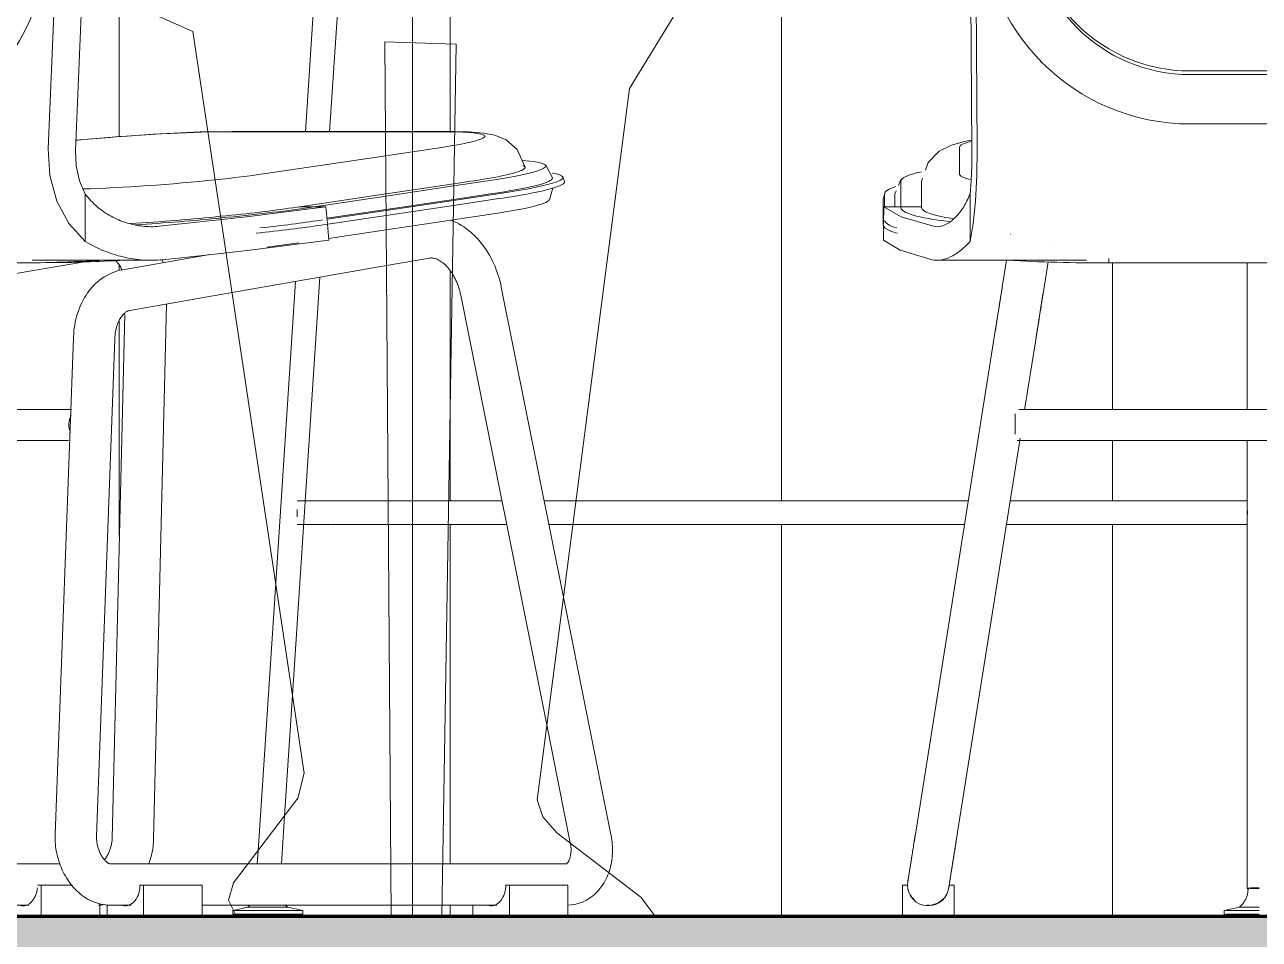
# Model space of a CAD drawing. Header units: inches. Extents: x 169 to 5088, y -73 to 356.
# Drawn here: x 261.6 to 291.43, y -0.56 to 21.55 of the extents above; entities that cross this region are included whole.
import ezdxf

# ---------------------------------------------------------------- set-up
doc = ezdxf.new("R2010")
doc.units = ezdxf.units.IN
doc.header["$MEASUREMENT"] = 0
for name, color, linetype, lineweight in [('A-DETL-GENF', 92, 'Continuous', 9), ('A-WALL-PATT', 111, 'Continuous', 18), ('C-TOPO', 7, 'Continuous', 9), ('I-FURN', 30, 'Continuous', 9), ('I-FURN-PNLS', 30, 'Continuous', 9)]:
    doc.layers.add(name, color=color, linetype=linetype, lineweight=lineweight)

# ---------------------------------------------------------------- blocks, each defined once
blk = doc.blocks.new('RPC Female - Florence-635732-Building Elevation - North')
at = {"layer": 'A-DETL-GENF', "color": 57}
for p, q in [((270.965, 20.331), (270.965, 35.625)), ((265.659, 21.38), (264.544, 21.874)), ((277.265, 21.726), (276.212, 20.001)), ((268.35, 3.459), (265.659, 21.38)), ((272.021, 21.08), (270.301, 21.133)), ((270.301, 21.133), (270.448, 0)), ((270.965, 20.102), (270.965, 21.113)), ((270.965, 19.303), (270.965, 21.113)), ((270.965, 21.113), (270.965, 18.511)), ((271.676, 0), (272.021, 21.08)), ((270.965, 16.837), (270.965, 20.331)), ((270.965, 20.102), (270.965, 4.826)), ((276.212, 20.001), (273.975, 2.814)), ((270.965, 18.289), (270.965, 19.303)), ((270.965, 18.511), (270.965, 6.608)), ((270.965, 16.438), (270.965, 18.289)), ((270.965, 0), (270.965, 16.837)), ((270.965, 2.378), (270.965, 16.438)), ((270.965, 6.608), (270.965, 5.188)), ((270.965, 5.188), (270.965, 2.987)), ((270.965, 4.826), (270.965, 1.826)), ((268.199, 2.849), (268.35, 3.459)), ((270.965, 2.987), (270.965, 2.317)), ((266.643, 0.803), (268.199, 2.849)), ((273.975, 2.814), (274.112, 2.402)), ((274.112, 2.402), (274.45, 2.017)), ((270.965, 1.474), (270.965, 2.378)), ((270.965, 2.317), (270.965, 1.822)), ((270.965, 1.826), (270.965, 0.446)), ((270.965, 1.822), (270.965, 0.554)), ((274.45, 2.017), (276.484, 0.46)), ((270.965, 0.79), (270.965, 1.474)), ((266.523, 0.384), (266.643, 0.803)), ((270.965, 0.446), (270.965, 0.79)), ((270.965, 0.501), (270.965, 0.608)), ((270.965, 0.608), (270.965, 0.584)), ((266.714, 0), (266.523, 0.384)), ((270.965, 0.584), (270.965, 0.535)), ((270.965, 0.554), (270.965, 0)), ((270.965, 0.535), (270.965, 0)), ((270.965, 0), (270.965, 0.501)), ((276.484, 0.46), (276.831, 0)), ((280.543, 0), (280.551, 0))]:
    blk.add_line(p, q, dxfattribs=at)
at = {"layer": 'A-DETL-GENF', "color": 253}
for p, q in [((270.965, 25.609), (270.965, 21.113)), ((270.965, 21.113), (270.965, 21.51)), ((270.965, 21.121), (270.965, 21.51))]:
    blk.add_line(p, q, dxfattribs=at)
blk = doc.blocks.new('Haworth_Pan-Table-Round - 59 dia-V12-Building Elevation - North')
at = {"layer": 'I-FURN-PNLS'}
for p, q in [((268.869, 26.438), (268.377, 18.958)), ((268.963, 18.958), (269.452, 26.4)), ((291.136, 15.788), (291.136, 12.25)), ((291.136, 15.788), (291.136, 12.25)), ((268.139, 15.339), (267.66, 8.054)), ((268.067, 5.344), (268.731, 15.442)), ((291.136, 11.5), (291.136, 0.669)), ((291.136, 11.5), (291.136, 10.03)), ((270.378, 10.04), (268.178, 10.04)), ((271.84, 10.04), (270.378, 10.04)), ((273.126, 10.04), (271.84, 10.04)), ((274.916, 10.04), (274.146, 10.04)), ((284.391, 10.04), (274.916, 10.04)), ((291.146, 10.04), (285.409, 10.04)), ((268.178, 9.754), (268.178, 9.828)), ((268.178, 9.649), (268.178, 9.754)), ((268.178, 9.468), (269, 9.468)), ((269.014, 9.468), (270.382, 9.468)), ((270.382, 9.468), (271.831, 9.468)), ((271.831, 9.468), (273.24, 9.468)), ((274.26, 9.468), (274.841, 9.468)), ((274.841, 9.468), (284.305, 9.468)), ((285.318, 9.468), (291.146, 9.468)), ((291.136, 9.478), (291.136, 0.669)), ((267.66, 8.054), (267.234, 1.58)), ((267.875, 2.422), (268.067, 5.344)), ((267.799, 1.264), (267.875, 2.422)), ((267.234, 1.58), (267.213, 1.264)), ((291.192, 0.669), (291.428, 0.669)), ((266.621, 0.134), (266.621, 0.051)), ((266.621, 0.051), (266.709, 0.01)), ((266.621, 0.051), (266.65, 0.051)), ((266.625, 0.134), (268.313, 0.134)), ((266.984, 0.216), (266.644, 0.14)), ((266.65, 0.051), (268.313, 0.051)), ((266.984, 0.216), (267.95, 0.216)), ((268.313, 0.134), (267.95, 0.216)), ((268.204, 0), (268.313, 0.051)), ((268.313, 0.051), (268.313, 0.134)), ((290.945, 0.216), (290.582, 0.134)), ((290.945, 0.216), (290.582, 0.134)), ((290.582, 0.134), (290.582, 0.051)), ((290.582, 0.134), (290.582, 0.051)), ((290.582, 0.051), (290.691, 0)), ((290.582, 0.051), (290.691, 0)), ((290.623, 0.134), (291.428, 0.134)), ((290.623, 0.134), (290.623, 0.134)), ((290.623, 0.051), (291.428, 0.051)), ((290.623, 0.051), (290.623, 0.051)), ((290.945, 0.216), (291.428, 0.216))]:
    blk.add_line(p, q, dxfattribs=at)
at = {"layer": 'I-FURN-PNLS', "flags": 128}
for points in [[(290.945, 0.216), (290.962, 0.231), (290.979, 0.247), (290.995, 0.263), (291.011, 0.28), (291.026, 0.297), (291.04, 0.315), (291.053, 0.334), (291.066, 0.353), (291.078, 0.372), (291.089, 0.392), (291.1, 0.413), (291.109, 0.434), (291.118, 0.455), (291.126, 0.477), (291.133, 0.498), (291.139, 0.521), (291.144, 0.543), (291.148, 0.565), (291.151, 0.588), (291.154, 0.611), (291.155, 0.634), (291.156, 0.657), (291.156, 0.669)], [(291.126, 0.477), (291.133, 0.498), (291.139, 0.521), (291.144, 0.543), (291.148, 0.565), (291.151, 0.588), (291.154, 0.611), (291.155, 0.634), (291.156, 0.657), (291.156, 0.669)], [(290.995, 0.263), (291.011, 0.28), (291.026, 0.297), (291.04, 0.315), (291.053, 0.334), (291.066, 0.353), (291.078, 0.372), (291.089, 0.392), (291.1, 0.413), (291.109, 0.434)], [(266.984, 0.216), (267.001, 0.231), (267.018, 0.247), (267.034, 0.263)], [(267.891, 0.272), (267.907, 0.255), (267.923, 0.239), (267.94, 0.224), (267.95, 0.216)]]:
    blk.add_lwpolyline(points, dxfattribs=at)
at = {"layer": 'I-FURN-PNLS'}
for start, end in [(170.9521, 180), (180, 187.8973)]:
    blk.add_arc((291.428, 9.754), 0.286, start, end, dxfattribs=at)
for major_axis, start_param, end_param in [((-0.292, 0), 4.712389, 6.806784), ((0.292, 0), 3.141593, 3.665191)]:
    blk.add_ellipse((291.428, 0.669), major_axis=major_axis, ratio=0.065635, start_param=start_param, end_param=end_param, dxfattribs=at)
blk = doc.blocks.new('Haworth_Chair_Hi-Pad_Chair - Chair-V13-Building Elevation - North')
at = {"layer": 'I-FURN'}
for p, q in [((284.566, 24.202), (284.612, 18.545)), ((284.483, 18.503), (284.446, 23.154)), ((293.094, 20.428), (289.762, 20.428)), ((289.763, 20.339), (293.093, 20.339)), ((293.093, 19.147), (289.763, 19.147)), ((284.181, 17.942), (284.181, 18.581)), ((282.767, 17.762), (282.767, 17.123)), ((283.267, 17.766), (283.291, 17.835)), ((283.267, 17.123), (283.267, 17.762)), ((282.343, 16.703), (282.343, 17.342)), ((282.376, 17.473), (282.345, 17.358)), ((282.374, 17.457), (282.374, 17.147)), ((282.624, 17.462), (282.655, 17.533)), ((282.624, 17.147), (282.624, 17.457)), ((284.438, 17.449), (284.438, 16.308)), ((282.349, 16.744), (282.354, 17.147)), ((282.767, 17.147), (282.354, 17.147)), ((283.271, 17.147), (282.767, 17.147)), ((282.346, 16.341), (282.349, 16.698)), ((285.419, 16.486), (285.42, 16.487)), ((286.407, 16.329), (286.407, 16.331)), ((283.643, 15.852), (287.252, 15.852)), ((285.32, 15.859), (285.217, 15.21)), ((286.204, 15.053), (286.325, 15.812)), ((287.795, 15.788), (287.795, 15.899)), ((287.795, 15.899), (287.795, 15.788)), ((287.795, 15.788), (295.06, 15.788)), ((285.213, 15.186), (285.031, 14.041)), ((286.019, 13.884), (286.201, 15.03)), ((286.203, 15.042), (286.201, 15.03)), ((285.031, 14.041), (283.125, 2.034)), ((285.757, 12.237), (286.019, 13.884)), ((297.241, 12.25), (285.617, 12.25)), ((285.525, 11.651), (285.525, 12.14)), ((284.113, 1.877), (285.649, 11.551)), ((285.573, 11.5), (297.243, 11.5)), ((283.125, 2.034), (283.113, 1.953)), ((284.1, 1.796), (284.113, 1.877)), ((282.928, 0.75), (282.803, 0.75)), ((282.803, 0.75), (282.803, 0)), ((282.952, 0.622), (282.946, 0.641)), ((284.053, 0.75), (283.93, 0.75)), ((284.053, 0), (284.053, 0.75))]:
    blk.add_line(p, q, dxfattribs=at)
at = {"layer": 'I-FURN', "flags": 128}
for points in [[(283.358, 18.027), (283.425, 18.218), (283.692, 18.486), (283.99, 18.637), (284.34, 18.733), (284.487, 18.758)], [(284.612, 18.545), (284.604, 17.898), (284.571, 17.284), (284.514, 16.742), (284.438, 16.308)], [(284.438, 17.449), (284.465, 17.777), (284.48, 18.134), (284.483, 18.503)], [(282.71, 17.661), (282.761, 17.781), (282.795, 17.818)], [(282.354, 17.147), (282.771, 16.905), (283.558, 16.674)], [(283.52, 15.866), (282.748, 16.098), (282.346, 16.341)], [(285.217, 15.21), (285.215, 15.201), (285.214, 15.191), (285.212, 15.178), (285.209, 15.162), (285.206, 15.145), (285.203, 15.125), (285.2, 15.103), (285.196, 15.078), (285.192, 15.052), (285.187, 15.023), (285.182, 14.993), (285.177, 14.96), (285.172, 14.926), (285.166, 14.889), (285.16, 14.851), (285.153, 14.811), (285.147, 14.769), (285.14, 14.726), (285.133, 14.681), (285.125, 14.634), (285.118, 14.586), (285.11, 14.537), (285.102, 14.487), (285.094, 14.435), (285.085, 14.382), (285.077, 14.328), (285.068, 14.273), (285.059, 14.217), (285.05, 14.161), (285.041, 14.104), (285.032, 14.046), (285.031, 14.041)], [(286.019, 13.884), (286.028, 13.942), (286.037, 13.999), (286.046, 14.056), (286.055, 14.112), (286.064, 14.167), (286.072, 14.221), (286.081, 14.274), (286.089, 14.325), (286.097, 14.376), (286.105, 14.425), (286.112, 14.473), (286.12, 14.52), (286.127, 14.565), (286.134, 14.609), (286.141, 14.651), (286.147, 14.691), (286.153, 14.729), (286.159, 14.766), (286.164, 14.801), (286.17, 14.833), (286.174, 14.864), (286.179, 14.893), (286.183, 14.919), (286.187, 14.944), (286.191, 14.966), (286.194, 14.986), (286.197, 15.004), (286.199, 15.02), (286.201, 15.033), (286.203, 15.044), (286.204, 15.052), (286.204, 15.053)], [(283.125, 2.034), (283.119, 1.995), (283.113, 1.956), (283.107, 1.917), (283.101, 1.877), (283.094, 1.838), (283.088, 1.798), (283.082, 1.759), (283.075, 1.719), (283.069, 1.68), (283.063, 1.641), (283.057, 1.603), (283.051, 1.565), (283.045, 1.527), (283.039, 1.49), (283.033, 1.453), (283.027, 1.417), (283.022, 1.381), (283.016, 1.346), (283.011, 1.312), (283.006, 1.279), (283, 1.247), (282.996, 1.216), (282.991, 1.185), (282.986, 1.156), (282.982, 1.128), (282.977, 1.101), (282.973, 1.075), (282.969, 1.05), (282.965, 1.027), (282.962, 1.004), (282.959, 0.983), (282.956, 0.964), (282.953, 0.946), (282.95, 0.929), (282.948, 0.914), (282.945, 0.9), (282.943, 0.888), (282.942, 0.877), (282.94, 0.868), (282.939, 0.86), (282.938, 0.854), (282.937, 0.85), (282.937, 0.847), (282.937, 0.845), (282.937, 0.845)], [(283.085, 1.782), (283.092, 1.822), (283.098, 1.861), (283.104, 1.901), (283.111, 1.94)], [(283.924, 0.688), (283.924, 0.689), (283.925, 0.691), (283.925, 0.695), (283.926, 0.701), (283.927, 0.708), (283.929, 0.717), (283.93, 0.727), (283.932, 0.738), (283.934, 0.752), (283.937, 0.766), (283.939, 0.782), (283.942, 0.8), (283.945, 0.819), (283.948, 0.839), (283.952, 0.861), (283.955, 0.884), (283.959, 0.908), (283.963, 0.933), (283.967, 0.96), (283.972, 0.988), (283.976, 1.017), (283.981, 1.047), (283.986, 1.078), (283.991, 1.109), (283.996, 1.142), (284.002, 1.176), (284.007, 1.21), (284.013, 1.246), (284.018, 1.281), (284.024, 1.318), (284.03, 1.355), (284.036, 1.393), (284.042, 1.431), (284.048, 1.469), (284.054, 1.508), (284.061, 1.547), (284.067, 1.586), (284.073, 1.626), (284.079, 1.665), (284.086, 1.705), (284.092, 1.744), (284.098, 1.783), (284.104, 1.823), (284.111, 1.862), (284.113, 1.877)], [(284.1, 1.796), (284.094, 1.757), (284.088, 1.717), (284.081, 1.678), (284.075, 1.639), (284.069, 1.599), (284.063, 1.56), (284.056, 1.521), (284.05, 1.482), (284.044, 1.443), (284.038, 1.405), (284.032, 1.367), (284.026, 1.33), (284.02, 1.293), (284.015, 1.257), (284.009, 1.222), (284.003, 1.187), (283.998, 1.153), (283.993, 1.12), (283.988, 1.088), (283.983, 1.057), (283.978, 1.026), (283.973, 0.997), (283.969, 0.969), (283.965, 0.942), (283.96, 0.916), (283.957, 0.891), (283.953, 0.868), (283.949, 0.846), (283.946, 0.825)], [(282.972, 1.065), (282.976, 1.09), (282.98, 1.117), (282.984, 1.145), (282.989, 1.173), (282.994, 1.203), (282.998, 1.234), (283.004, 1.266), (283.009, 1.299), (283.014, 1.333), (283.02, 1.367), (283.025, 1.402), (283.031, 1.438)], [(282.937, 0.845), (282.937, 0.846), (282.937, 0.848), (282.938, 0.852), (282.939, 0.858), (282.94, 0.865), (282.941, 0.873), (282.943, 0.883), (282.945, 0.895), (282.947, 0.908), (282.949, 0.923), (282.952, 0.939), (282.954, 0.957), (282.957, 0.976), (282.961, 0.996), (282.964, 1.017), (282.968, 1.04)], [(282.931, 0.76), (282.931, 0.78), (282.932, 0.8), (282.933, 0.82), (282.936, 0.84), (282.937, 0.845)], [(283.925, 0.69), (283.924, 0.688), (283.924, 0.688)], [(283.022, 0.479), (283.01, 0.495), (283, 0.512), (282.99, 0.53)], [(283.087, 0.403), (283.073, 0.417), (283.059, 0.432), (283.046, 0.447)], [(283.794, 0.423), (283.78, 0.409), (283.765, 0.395), (283.75, 0.382), (283.734, 0.37), (283.718, 0.358), (283.702, 0.347), (283.685, 0.336), (283.667, 0.326), (283.649, 0.317), (283.631, 0.309), (283.613, 0.301), (283.594, 0.294), (283.575, 0.288), (283.556, 0.283), (283.536, 0.278), (283.517, 0.274)], [(283.457, 0.267), (283.437, 0.267), (283.417, 0.267), (283.397, 0.268)]]:
    blk.add_lwpolyline(points, dxfattribs=at)
at = {"layer": 'I-FURN'}
blk.add_arc((283.428, 0.75), 0.5, 180, 356.1717, dxfattribs=at)
for centre, major_axis, ratio, start_param, end_param in [((289.763, 24.202), (-5.061, 0), 0.998706, 0, 1.570796), ((289.763, 24.208), (-3.874, 0), 0.998706, 0, 1.570796), ((287.795, 18.581), (3.614, 0), 0.104528, 2.748827, 3.12599), ((287.795, 17.762), (5.028, 0), 0.104528, 2.693546, 3.141593), ((287.795, 17.942), (3.614, 0), 0.104528, 3.141593, 3.52166), ((287.795, 17.457), (5.421, 0), 0.104528, 2.8238, 3.141593), ((287.795, 17.123), (5.028, 0), 0.104528, 3.141593, 3.836), ((287.795, 17.123), (4.528, 0), 0.104528, 3.141593, 3.728092), ((287.795, 16.818), (5.421, 0), 0.104528, 3.141593, 3.472833), ((287.795, 16.703), (5.452, 0), 0.104528, 3.141593, 3.398502), ((287.795, 16.703), (5.452, 0), 0.104528, 3.403392, 3.496124), ((287.795, 16.317), (5.061, 0), 0.104528, 4.209281, 4.712389)]:
    blk.add_ellipse(centre, major_axis=major_axis, ratio=ratio, start_param=start_param, end_param=end_param, dxfattribs=at)
for points, knots in [([(289.762, 20.428), (289.484, 20.429), (289.074, 20.472), (288.539, 20.617), (288.025, 20.817), (287.426, 21.168), (286.862, 21.688), (286.571, 22.082), (286.459, 22.262)], [-1, -1, -1, -1, -0.8611111, -0.7916667, -0.7222222, -0.5833333, -0.4444444, -0.3373694, -0.3373694, -0.3373694, -0.3373694]), ([(283.558, 16.674), (283.617, 16.661), (283.736, 16.662), (283.893, 16.731), (284.018, 16.825), (284.11, 16.914), (284.2, 17.021), (284.315, 17.187), (284.391, 17.339), (284.438, 17.449)], [0, 0, 0, 0, 0.2, 0.4, 0.5, 0.6, 0.7, 0.8, 1, 1, 1, 1])]:
    blk.add_open_spline(points, degree=3, knots=knots, dxfattribs=at)
blk.add_open_spline([(284.438, 16.308), (284.359, 16.222), (284.202, 16.072), (283.964, 15.921), (283.733, 15.845), (283.589, 15.85), (283.52, 15.866)], degree=3, dxfattribs=at)
blk = doc.blocks.new('Haworth_Chair_Hi-Pad_Chair - Chair-V16-Building Elevation - North')
at = {"layer": 'I-FURN'}
for p, q in [((262.16, 18.545), (262.397, 24.202)), ((263.06, 24.161), (262.824, 18.503)), ((266.598, 18.966), (266.023, 18.957)), ((266.514, 18.958), (270.316, 18.958)), ((270.316, 18.966), (266.598, 18.966)), ((271.735, 18.966), (270.316, 18.966)), ((270.316, 18.958), (271.651, 18.958)), ((271.665, 18.581), (270.32, 18.381)), ((270.32, 18.381), (267.365, 17.942)), ((271.966, 17.702), (270.327, 17.458)), ((270.327, 17.406), (271.965, 17.649)), ((271.965, 17.649), (272.725, 17.762)), ((272.372, 17.762), (271.966, 17.702)), ((274.637, 17.754), (274.597, 17.866)), ((263.06, 17.449), (263.06, 16.308)), ((270.327, 17.458), (268.072, 17.123)), ((268.426, 17.123), (270.327, 17.406)), ((271.959, 17.325), (270.33, 17.082)), ((273.056, 17.342), (271.957, 17.178)), ((271.959, 17.298), (273.026, 17.457)), ((272.849, 17.457), (271.959, 17.325)), ((268.876, 17.147), (268.23, 17.147)), ((268.876, 17.147), (268.909, 16.744)), ((270.33, 17.082), (268.899, 16.87)), ((268.901, 16.844), (270.33, 17.056)), ((270.33, 17.056), (271.959, 17.298)), ((271.957, 17.178), (270.331, 16.936)), ((264.843, 16.674), (266.361, 16.837)), ((268.727, 16.818), (268.798, 16.828)), ((270.331, 16.936), (268.757, 16.703)), ((268.911, 16.725), (268.942, 16.341)), ((270.333, 16.588), (271.951, 16.829)), ((271.898, 16.819), (271.951, 16.798)), ((271.951, 16.829), (272.809, 16.956)), ((268.939, 16.381), (270.333, 16.588)), ((267.458, 16.171), (268.221, 16.276)), ((256.049, 14.638), (263.04, 15.815)), ((261.779, 15.852), (264.654, 15.852)), ((266.066, 15.991), (263.965, 15.624)), ((266.48, 16.034), (264.932, 15.866)), ((270.339, 15.723), (271.381, 15.905)), ((261.371, 15.788), (262.214, 15.797)), ((262.215, 15.797), (261.371, 15.788)), ((261.681, 15.79), (262.452, 15.799)), ((263.908, 15.612), (263.965, 15.624)), ((266.606, 15.071), (270.339, 15.723)), ((264.138, 14.639), (266.606, 15.071)), ((272.131, 15.01), (274.21, 4.621)), ((274.612, 7.709), (273.112, 15.206)), ((264.127, 14.637), (264.138, 14.639)), ((264.709, 1.862), (265.023, 14.794)), ((264.017, 14.548), (263.709, 1.887)), ((262.774, 13.981), (262.332, 1.974)), ((263.332, 1.937), (263.773, 13.944)), ((262.725, 12.25), (254.55, 12.25)), ((254.55, 11.5), (262.655, 11.5)), ((275.76, 1.973), (274.612, 7.709)), ((274.21, 4.621), (274.78, 1.776)), ((274.781, 1.769), (274.78, 1.776)), ((262.448, 1.267), (252.35, 1.267)), ((266.996, 1.267), (263.658, 1.267)), ((270.439, 1.267), (266.996, 1.267)), ((271.697, 1.267), (270.439, 1.267)), ((274.693, 1.267), (271.697, 1.267)), ((274.693, 1.267), (274.693, 1.267)), ((261.995, 0.75), (261.906, 0.75)), ((261.995, 0), (261.995, 0.75)), ((261.995, 0.75), (262.751, 0.75)), ((264.469, 0.75), (264.381, 0.75)), ((264.469, 0), (264.469, 0.75)), ((264.469, 0.75), (265.884, 0.75)), ((265.884, 0.75), (265.884, 0)), ((273.308, 0.75), (273.22, 0.75)), ((273.308, 0), (273.308, 0.75)), ((273.308, 0.75), (274.722, 0.75)), ((274.722, 0.75), (274.722, 0)), ((263.409, 0.303), (263.409, 0)), ((254.57, 0.267), (261.697, 0.267)), ((263.586, 0.275), (263.586, 0)), ((263.658, 0.267), (264.168, 0.267)), ((265.884, 0.267), (266.581, 0.267)), ((266.581, 0.267), (270.446, 0.267)), ((270.446, 0.267), (271.68, 0.267)), ((271.68, 0.267), (273.007, 0.267)), ((272.424, 0.273), (272.424, 0))]:
    blk.add_line(p, q, dxfattribs=at)
at = {"layer": 'I-FURN', "flags": 128}
for points in [[(266.023, 18.957), (265.838, 18.954), (264.881, 18.912), (263.802, 18.84), (262.835, 18.755)], [(271.986, 18.962), (271.786, 18.966), (271.735, 18.966)], [(273.685, 18.1), (273.498, 18.531), (273.226, 18.764), (272.959, 18.873), (272.682, 18.925), (272.318, 18.954), (271.986, 18.962)], [(263.06, 16.308), (262.665, 16.742), (262.372, 17.284), (262.2, 17.898), (262.16, 18.545)], [(262.824, 18.503), (262.841, 18.134), (262.921, 17.777), (263.06, 17.449)], [(274.349, 17.842), (274.196, 18.136), (274.168, 18.162)], [(274.354, 17.6), (274.275, 17.317), (274.271, 17.31)], [(266.361, 16.837), (266.956, 16.905), (268.876, 17.147)], [(271.963, 16.793), (272.026, 16.764), (272.088, 16.731), (272.148, 16.696), (272.207, 16.659), (272.264, 16.619), (272.32, 16.576), (272.374, 16.531), (272.427, 16.484), (272.478, 16.435), (272.523, 16.389)], [(268.942, 16.341), (267.033, 16.098), (266.48, 16.034)], [(272.527, 16.384), (272.575, 16.332), (272.621, 16.277), (272.665, 16.22), (272.707, 16.163), (272.748, 16.103), (272.787, 16.042), (272.824, 15.98), (272.859, 15.916), (272.892, 15.851), (272.924, 15.785), (272.954, 15.718), (272.982, 15.65), (273.007, 15.581), (273.031, 15.511), (273.054, 15.441), (273.074, 15.37), (273.092, 15.298), (273.108, 15.226), (273.112, 15.206)], [(263.783, 15.851), (263.797, 15.839), (263.812, 15.826), (263.827, 15.811), (263.842, 15.794), (263.857, 15.776), (263.872, 15.756), (263.886, 15.734), (263.901, 15.711), (263.915, 15.685), (263.929, 15.658), (263.942, 15.63)], [(264.921, 15.866), (264.932, 15.832), (264.944, 15.793)], [(271.381, 15.905), (271.394, 15.907), (271.408, 15.909), (271.422, 15.909), (271.437, 15.909), (271.452, 15.907), (271.468, 15.905), (271.485, 15.902), (271.503, 15.898), (271.522, 15.892), (271.542, 15.885), (271.562, 15.877), (271.583, 15.867), (271.605, 15.855), (271.628, 15.842), (271.651, 15.827), (271.675, 15.811), (271.698, 15.793), (271.723, 15.773), (271.747, 15.751), (271.771, 15.728), (271.796, 15.703), (271.82, 15.676), (271.844, 15.647), (271.867, 15.617), (271.89, 15.585), (271.913, 15.552)], [(263.908, 15.612), (263.839, 15.595), (263.772, 15.574), (263.706, 15.549), (263.642, 15.52), (263.58, 15.488), (263.519, 15.452), (263.461, 15.414), (263.404, 15.372), (263.35, 15.327), (263.299, 15.28), (263.25, 15.231), (263.203, 15.179), (263.159, 15.125), (263.117, 15.069), (263.078, 15.011), (263.041, 14.952), (263.007, 14.891), (262.975, 14.828), (262.946, 14.764), (262.918, 14.699), (262.894, 14.633), (262.871, 14.566), (262.851, 14.497), (262.834, 14.428), (262.818, 14.358), (262.805, 14.288), (262.794, 14.216), (262.785, 14.145), (262.779, 14.072), (262.775, 14), (262.774, 13.981)], [(271.935, 15.518), (271.956, 15.482), (271.977, 15.445), (271.997, 15.406), (272.016, 15.367), (272.034, 15.326), (272.051, 15.285), (272.067, 15.242), (272.081, 15.199), (272.095, 15.156), (272.107, 15.112), (272.119, 15.067), (272.129, 15.022), (272.131, 15.01)], [(264.127, 14.637), (264.114, 14.633), (264.101, 14.629), (264.088, 14.624), (264.075, 14.619), (264.062, 14.612), (264.048, 14.604), (264.035, 14.595), (264.02, 14.584), (264.006, 14.572), (263.991, 14.559), (263.977, 14.544), (263.962, 14.528), (263.947, 14.509), (263.932, 14.489), (263.917, 14.468), (263.903, 14.444), (263.888, 14.419), (263.875, 14.392), (263.861, 14.363), (263.849, 14.333), (263.837, 14.301), (263.826, 14.268), (263.816, 14.233), (263.806, 14.197), (263.798, 14.159), (263.791, 14.12), (263.785, 14.08), (263.78, 14.04), (263.776, 13.998), (263.774, 13.955), (263.773, 13.944)], [(263.658, 0.267), (263.602, 0.268), (263.546, 0.273), (263.491, 0.28), (263.436, 0.291), (263.383, 0.304), (263.33, 0.32), (263.279, 0.338), (263.228, 0.359), (263.179, 0.382), (263.131, 0.407), (263.085, 0.434), (263.04, 0.463), (262.996, 0.494), (262.953, 0.527), (262.912, 0.561), (262.873, 0.596), (262.834, 0.633), (262.797, 0.672), (262.762, 0.711), (262.728, 0.752), (262.695, 0.794), (262.664, 0.837), (262.634, 0.881), (262.605, 0.926), (262.578, 0.972), (262.552, 1.019), (262.527, 1.067), (262.504, 1.115), (262.482, 1.165), (262.462, 1.214), (262.443, 1.265), (262.426, 1.316), (262.41, 1.367), (262.395, 1.419), (262.382, 1.472), (262.37, 1.524), (262.36, 1.577), (262.352, 1.631), (262.344, 1.684), (262.339, 1.738), (262.335, 1.791), (262.332, 1.845), (262.331, 1.899), (262.332, 1.952), (262.332, 1.974)], [(263.658, 1.267), (263.657, 1.267), (263.656, 1.267), (263.654, 1.267), (263.651, 1.268), (263.647, 1.268), (263.643, 1.27), (263.637, 1.272), (263.631, 1.274), (263.624, 1.278), (263.616, 1.282), (263.607, 1.287), (263.598, 1.293), (263.587, 1.3), (263.577, 1.308), (263.566, 1.318), (263.554, 1.328), (263.542, 1.339), (263.53, 1.352), (263.518, 1.366), (263.506, 1.38), (263.493, 1.396), (263.481, 1.413), (263.469, 1.431), (263.457, 1.449), (263.446, 1.469), (263.434, 1.489), (263.423, 1.511), (263.413, 1.532), (263.403, 1.555), (263.394, 1.578), (263.385, 1.602), (263.376, 1.626), (263.369, 1.651), (263.362, 1.676), (263.355, 1.701), (263.35, 1.727), (263.345, 1.752), (263.341, 1.778), (263.337, 1.803), (263.335, 1.829), (263.333, 1.854), (263.331, 1.879), (263.331, 1.903), (263.331, 1.928), (263.332, 1.937)], [(263.522, 1.366), (263.535, 1.38), (263.547, 1.396), (263.559, 1.413), (263.571, 1.431), (263.583, 1.449), (263.595, 1.469), (263.606, 1.489), (263.617, 1.511), (263.627, 1.532), (263.637, 1.555), (263.647, 1.578), (263.656, 1.602), (263.664, 1.626), (263.672, 1.651), (263.679, 1.676), (263.685, 1.701), (263.69, 1.727), (263.695, 1.752), (263.7, 1.778), (263.703, 1.803), (263.706, 1.829), (263.708, 1.854), (263.709, 1.879), (263.709, 1.887)], [(264.597, 1.265), (264.614, 1.316), (264.63, 1.367), (264.645, 1.419), (264.658, 1.472), (264.67, 1.524), (264.68, 1.577), (264.689, 1.631), (264.696, 1.684), (264.701, 1.738), (264.706, 1.791), (264.708, 1.845), (264.709, 1.862)], [(275.708, 1.054), (275.724, 1.101), (275.739, 1.152), (275.752, 1.204), (275.763, 1.256), (275.773, 1.309), (275.781, 1.361), (275.788, 1.414), (275.793, 1.468), (275.796, 1.521), (275.797, 1.575), (275.797, 1.628), (275.796, 1.682), (275.793, 1.736), (275.788, 1.79), (275.782, 1.843), (275.774, 1.896), (275.765, 1.95), (275.76, 1.973)], [(274.69, 1.266), (274.69, 1.266), (274.691, 1.266), (274.692, 1.267), (274.694, 1.268), (274.696, 1.27), (274.699, 1.273), (274.703, 1.276), (274.707, 1.281), (274.712, 1.286), (274.717, 1.292), (274.723, 1.3), (274.729, 1.309), (274.735, 1.319), (274.741, 1.33), (274.747, 1.342), (274.753, 1.355), (274.759, 1.37), (274.765, 1.386), (274.77, 1.402), (274.775, 1.42), (274.78, 1.439), (274.784, 1.459), (274.788, 1.479), (274.791, 1.501), (274.794, 1.523), (274.796, 1.546), (274.797, 1.569), (274.797, 1.593), (274.797, 1.618), (274.797, 1.642), (274.795, 1.668), (274.793, 1.693), (274.79, 1.718), (274.786, 1.744), (274.781, 1.769)], [(275.019, 0.322), (275.072, 0.342), (275.123, 0.365), (275.173, 0.39), (275.221, 0.419), (275.268, 0.449), (275.312, 0.482), (275.355, 0.517), (275.395, 0.554), (275.434, 0.593), (275.47, 0.634), (275.504, 0.676), (275.537, 0.719), (275.567, 0.763), (275.595, 0.809), (275.621, 0.856), (275.646, 0.903), (275.668, 0.952), (275.688, 1.001), (275.707, 1.051)], [(274.91, 0.291), (274.965, 0.305), (275.01, 0.319)], [(263.383, 0.267), (263.439, 0.268), (263.494, 0.273), (263.55, 0.28)], [(274.91, 0.291), (274.855, 0.28), (274.799, 0.272), (274.743, 0.268)]]:
    blk.add_lwpolyline(points, dxfattribs=at)
at = {"layer": 'I-FURN'}
for centre, major_axis, ratio, start_param, end_param in [((258.722, 24.202), (0.364, 5.048), 0.706192, 3.820724, 4.763202), ((263.972, 18.581), (3.604, 0.268), 0.073913, 0.950999, 1.890459), ((263.972, 18.581), (3.604, 0.268), 0.073913, 0.782652, 0.950999), ((269.109, 18.581), (3.604, 0.268), 0.073913, 0.624308, 0.782652), ((269.109, 18.581), (3.604, 0.268), 0.073913, 5.645493, 6.907494), ((269.109, 18.581), (3.604, 0.268), 0.073913, 5.495041, 5.645493), ((269.17, 17.762), (5.014, 0.373), 0.073913, 5.495041, 6.751678), ((264.81, 17.942), (3.604, 0.268), 0.073913, 5.105136, 5.495041), ((269.17, 17.762), (4.516, 0.336), 0.073913, 5.49659, 6.429546), ((269.192, 17.457), (5.407, 0.402), 0.073913, 5.495041, 6.589285), ((264.81, 17.942), (3.604, 0.268), 0.073913, 4.177603, 5.105136), ((269.192, 17.457), (5.157, 0.383), 0.073913, 5.495041, 6.280439), ((269.201, 17.342), (5.437, 0.404), 0.073913, 5.495041, 6.280439), ((269.23, 16.956), (5.047, 0.375), 0.073913, 5.495041, 6.228652), ((264.87, 17.123), (4.516, 0.336), 0.073913, 5.039834, 5.495041), ((264.87, 17.123), (5.014, 0.373), 0.073913, 5.007098, 5.495041), ((264.87, 17.123), (4.516, 0.336), 0.073913, 4.545647, 5.039834), ((264.87, 17.123), (5.014, 0.373), 0.073913, 4.588253, 5.007098), ((264.893, 16.818), (5.407, 0.402), 0.073913, 5.163801, 5.495041), ((264.902, 16.703), (5.437, 0.404), 0.073913, 5.140509, 5.495041), ((264.93, 16.317), (5.047, 0.375), 0.073913, 3.924244, 4.427352), ((264.939, 16.202), (3.863, 0.287), 0.073913, 3.924244, 4.46807), ((262.93, 11.875), (0, 0.375), 0.707107, 0.924675, 2.094395), ((261.553, 0.75), (0, 0.5), 0.707107, 4.329384, 4.58741), ((264.027, 0.75), (0, 0.5), 0.707107, 2.879793, 4.631832), ((264.027, 0.75), (0, 0.5), 0.707107, 4.632007, 4.712389), ((272.866, 0.75), (0, 0.5), 0.707107, 2.879793, 4.631832), ((272.866, 0.75), (0, 0.5), 0.707107, 4.640589, 4.712389), ((261.553, 0.75), (0, 0.5), 0.707107, 2.879793, 4.325742)]:
    blk.add_ellipse(centre, major_axis=major_axis, ratio=ratio, start_param=start_param, end_param=end_param, dxfattribs=at)
blk.add_open_spline([(263.06, 17.449), (263.145, 17.339), (263.289, 17.187), (263.507, 17.021), (263.682, 16.914), (263.866, 16.825), (264.119, 16.731), (264.447, 16.662), (264.712, 16.661), (264.843, 16.674)], degree=3, knots=[0, 0, 0, 0, 0.2, 0.3, 0.4, 0.5, 0.6, 0.8, 1, 1, 1, 1], dxfattribs=at)
blk.add_open_spline([(264.932, 15.866), (264.773, 15.85), (264.452, 15.845), (263.971, 15.921), (263.5, 16.072), (263.203, 16.222), (263.06, 16.308)], degree=3, dxfattribs=at)

msp = doc.modelspace()

# ---------------------------------------------------------------- hatches: boundary and pattern name
at = {"layer": 'A-WALL-PATT', "lineweight": 9}
h = msp.add_hatch(dxfattribs=at)
h.set_pattern_fill('FP_1', color=256, style=0, pattern_type=2)
h.set_pattern_definition([(90, (-1424.126, -412.437), (-8, 5e-16), [])])
h.paths.add_polyline_path([(268.252, 0), (272.424, 0), (272.424, 0.269), (267.926, 0.247), (267.95, 0.209), (268.313, 0.134), (268.313, 0.051), (268.232, 0)], flags=0)
h.paths.add_polyline_path([(342.11, 0), (365.812, 0), (365.812, 141.617), (201.187, 141.617), (201.187, 129.47), (199.312, 129.47), (199.312, 0), (244.678, 0), (244.678, 0.269), (243.916, 0.296), (243.686, 0.35), (243.453, 0.446), (243.297, 0.546), (243.052, 0.759), (242.903, 0.953), (242.772, 1.191), (242.702, 1.486), (242.724, 2.223), (245.31, 14.36), (245.595, 14.865), (245.834, 15.116), (246.124, 15.339), (246.378, 15.468), (246.783, 15.595), (247.243, 15.662), (253.123, 16.387), (253.056, 16.488), (246.295, 15.796), (245.267, 15.817), (245.144, 15.932), (245.108, 15.944), (244.712, 16.085), (244.32, 16.308), (243.837, 16.742), (243.48, 17.284), (243.269, 17.898), (243.22, 18.545), (243.241, 19.395), (243.209, 20.555), (243.395, 24.208), (242.906, 26.589), (241.813, 30.331), (241.659, 31.242), (241.82, 31.388), (241.969, 31.464), (241.923, 31.704), (242.02, 31.697), (242.107, 31.47), (242.226, 31.476), (242.393, 31.419), (242.424, 31.418), (242.568, 30.939), (242.868, 30.953), (243.162, 30.863), (243.398, 30.69), (243.567, 30.442), (243.997, 29.038), (244.722, 26.548), (245.178, 24.117), (245.141, 24.116), (244.93, 20.32), (244.836, 20.079), (244.643, 19.849), (244.384, 19.696), (244.089, 19.639), (244.032, 18.503), (244.052, 18.134), (244.149, 17.777), (244.32, 17.449), (244.571, 17.149), (244.874, 16.917), (245.289, 16.741), (245.586, 16.675), (245.736, 16.675), (245.791, 16.97), (245.885, 17.16), (246.027, 17.327), (246.207, 17.455), (246.336, 17.518), (246.802, 17.59), (252.536, 18.192), (252.521, 18.581), (252.693, 24.202), (252.789, 24.224), (252.664, 25.334), (252.551, 27.06), (252.466, 27.88), (252.58, 29.092), (252.992, 30.213), (253.608, 31.018), (254.405, 31.525), (255.449, 31.707), (257.549, 31.703), (258.567, 31.525), (259.659, 30.955), (260.62, 30.111), (261.471, 28.972), (262.095, 27.705), (262.582, 26.071), (262.813, 24.879), (262.911, 24.177), (263.06, 24.161), (262.834, 18.747), (264.526, 18.886), (266.62, 18.966), (268.378, 18.966), (268.879, 26.438), (269.146, 27.284), (269.796, 27.892), (270.657, 28.113), (284.812, 28.113), (284.835, 28.164), (263.303, 28.164), (261.928, 28.727), (261.928, 29), (285.196, 29), (285.236, 29.092), (286.169, 30.223), (287.232, 31.003), (288.611, 31.533), (289.986, 31.707), (292.898, 31.703), (294.309, 31.525), (295.656, 30.98), (296.789, 30.129), (297.712, 29), (320.928, 29), (320.928, 28.703), (319.484, 28.164), (298.021, 28.164), (298.043, 28.113), (312.198, 28.103), (313.06, 27.892), (313.71, 27.284), (313.989, 26.4), (314.478, 18.966), (317.341, 18.937), (319.356, 18.809), (320.02, 18.779), (319.796, 24.161), (319.932, 24.176), (320.224, 25.842), (320.412, 26.578), (320.87, 27.977), (321.549, 29.23), (322.4, 30.276), (323.343, 31.051), (324.377, 31.543), (325.432, 31.707), (327.511, 31.699), (328.51, 31.488), (329.307, 30.955), (329.909, 30.129), (330.282, 29.025), (330.379, 27.707), (330.25, 26.336), (330.154, 25), (330.088, 24.202), (330.164, 24.182), (330.335, 18.191), (336.52, 17.518), (336.751, 17.399), (336.975, 17.154), (337.03, 17.071), (337.101, 16.866), (337.132, 16.675), (337.273, 16.675), (337.641, 16.758), (337.982, 16.917), (338.356, 17.234), (338.536, 17.449), (338.739, 17.898), (338.805, 18.15), (338.822, 18.545), (338.755, 19.64), (338.472, 19.696), (338.213, 19.849), (338.02, 20.079), (337.955, 20.215), (337.918, 20.431), (337.897, 20.528), (337.697, 24.118), (337.662, 24.118), (338.222, 26.917), (339.334, 30.523), (339.458, 30.69), (339.701, 30.867), (339.988, 30.953), (340.3, 30.98), (340.447, 31.418), (340.565, 31.442), (340.687, 31.477), (340.774, 31.492), (340.864, 31.706), (340.959, 31.703), (340.905, 31.456), (341.103, 31.338), (341.218, 31.217), (340.906, 29.777), (339.818, 26.05), (339.463, 24.162), (339.648, 20.13), (339.607, 19.098), (339.632, 18.503), (339.586, 17.898), (339.376, 17.284), (339.018, 16.742), (338.536, 16.308), (338.143, 16.085), (337.637, 15.881), (337.566, 15.788), (336.216, 15.814), (329.782, 16.461), (329.726, 16.376), (336.234, 15.562), (336.701, 15.359), (337.005, 15.131), (337.261, 14.865), (337.392, 14.66), (337.571, 14.281), (337.684, 13.836), (340.165, 1.938), (340.147, 1.379), (339.993, 1.013), (339.743, 0.697), (339.324, 0.408), (339.092, 0.328), (338.869, 0.288), (338.698, 0.269), (338.178, 0.25), (338.178, 0), (340.186, 0)], flags=0)
h.paths.add_polyline_path([(168.953, 0), (195.312, 0), (195.312, 129.47), (193.687, 129.47), (193.687, 141.617), (184.979, 141.63), (185.562, 155.63), (185.562, 180.095), (168.953, 180.095), (168.953, 13.487)], flags=0)
h.paths.add_polyline_path([(2101.937, 0), (2139.097, 0), (2139.097, 180.095), (2045.65, 180.095), (2045.65, 164.718), (2106.187, 164.718), (2106.187, 155.598), (2106.769, 141.63), (2045.812, 141.617), (2045.812, 0), (2045.937, 0)], flags=0)
h.paths.add_polyline_path([(336.178, 0), (336.178, 0.269), (330.584, 0.25), (330.584, 0), (334.414, 0)], flags=0)
h.paths.add_polyline_path([(328.286, 0), (328.286, 0.269), (325.678, 0.25), (325.678, 0), (326.719, 0)], flags=0)
h.paths.add_polyline_path([(323.678, 0), (323.678, 0.269), (321.745, 0.25), (321.745, 0), (323.092, 0)], flags=0)
h.paths.add_polyline_path([(319.277, 0), (319.447, 0), (319.436, 0.269), (319.27, 0.267), (319.27, 0)], flags=0)
h.paths.add_polyline_path([(316.072, 0), (316.972, 0), (316.972, 0.269), (315.846, 0.25), (315.872, 0.209), (316.235, 0.134), (316.235, 0.051), (316.073, 0)], flags=0)
h.paths.add_polyline_path([(316.018, 0), (316.018, 0.034), (315.91, 0)], flags=0)
h.paths.add_polyline_path([(314.706, 0), (314.69, 0.026), (314.704, 0.001)], flags=0)
h.paths.add_polyline_path([(314.706, 0), (314.543, 0.051), (314.543, 0.134), (314.916, 0.229), (314.916, 0.269), (310.431, 0.25), (310.431, 0), (314.704, 0)], flags=0)
h.paths.add_polyline_path([(314.76, 0), (314.797, 0.022), (314.733, 0.024)], flags=0)
h.paths.add_polyline_path([(292.057, 0), (292.057, 0.042), (292.02, 0)], flags=0)
h.paths.add_polyline_path([(308.133, 0), (308.108, 0.273), (307.899, 0.333), (307.684, 0.4), (307.54, 0.5), (307.29, 0.767), (307.13, 1.131), (307.06, 1.632), (307.146, 2.223), (308.596, 9.468), (298.55, 9.468), (299.909, 0.74), (299.824, 0.5), (299.734, 0.396), (299.483, 0.272), (299.298, 0.287), (299.204, 0.339), (299.116, 0.396), (299.074, 0.449), (299.013, 0.507), (298.976, 0.631), (298.941, 0.75), (298.866, 1.157), (298.758, 1.783), (297.505, 9.468), (291.71, 9.468), (291.681, 0.66), (291.669, 0.653), (291.833, 0.277), (291.911, 0.216), (291.925, 0.198), (292.232, 0.134), (292.232, 0.051), (292.087, 0), (298.803, 0), (298.821, 0.75), (298.928, 0.75), (298.973, 0.554), (299.056, 0.42), (299.153, 0.336), (299.264, 0.281), (299.298, 0.267), (299.428, 0.25), (299.652, 0.306), (299.768, 0.386), (299.842, 0.476), (299.888, 0.565), (299.919, 0.686), (299.928, 0.75), (300.053, 0.75), (300.053, 0), (308.108, 0)], flags=0)
h.paths.add_polyline_path([(274.748, 0), (282.803, 0), (282.803, 0.75), (282.928, 0.75), (282.98, 0.536), (283.053, 0.424), (283.135, 0.35), (283.227, 0.297), (283.298, 0.267), (283.428, 0.25), (283.652, 0.306), (283.768, 0.386), (283.847, 0.482), (283.904, 0.605), (283.846, 0.538), (283.735, 0.396), (283.6, 0.317), (283.324, 0.281), (283.135, 0.367), (283.074, 0.438), (283.023, 0.5), (282.995, 0.58), (282.961, 0.664), (282.965, 0.75), (282.953, 0.835), (283.02, 1.311), (283.11, 1.935), (284.305, 9.468), (274.26, 9.468), (275.79, 1.687), (275.784, 1.505), (275.726, 1.148), (275.565, 0.767), (275.348, 0.531), (275.171, 0.4), (274.979, 0.338), (274.722, 0.269), (274.722, 0)], flags=0)
h.paths.add_polyline_path([(263.586, 0), (263.586, 0.275), (263.509, 0.283), (263.409, 0.266), (263.419, 0), (263.509, 0)], flags=0)
h.paths.add_polyline_path([(265.884, 0), (266.701, 0.026), (266.621, 0.051), (266.645, 0.139), (266.994, 0.229), (266.994, 0.269), (265.884, 0.269)], flags=0)
h.paths.add_polyline_path([(266.946, 0), (266.814, 0.022), (266.838, 0)], flags=0)
h.paths.add_polyline_path([(268.096, 0), (268.096, 0.034), (268.046, 0)], flags=0)
h.paths.add_polyline_path([(284.053, 0), (290.724, 0.022), (290.623, 0.051), (290.623, 0.134), (290.945, 0.216), (291.087, 0.362), (291.175, 0.66), (291.136, 0.688), (291.136, 9.468), (285.318, 9.468), (283.957, 0.75), (284.053, 0.75), (284.053, 0.25)], flags=0)
h.paths.add_polyline_path([(259.763, 0), (261.111, 0), (261.111, 0.269), (259.178, 0.25), (259.178, 0), (259.38, 0)], flags=0)
h.paths.add_polyline_path([(257.178, 0), (257.178, 0.269), (254.57, 0.25), (254.57, 0)], flags=0)
h.paths.add_polyline_path([(290.799, 0), (290.848, 0.023), (290.777, 0.051), (290.796, 0.006)], flags=0)
h.paths.add_polyline_path([(251.684, 0), (252.272, 0), (252.272, 0.269), (246.678, 0.25), (246.678, 0), (251.673, 0)], flags=0)
h.paths.add_polyline_path([(262.348, 1.264), (262.436, 1.293), (262.391, 1.46), (262.381, 1.488), (262.336, 2.082), (262.674, 11.5), (260.063, 11.5), (261.241, 1.866), (261.232, 1.63), (261.204, 1.427), (261.181, 1.264), (262.34, 1.264)], flags=0)
h.paths.add_polyline_path([(338.262, 1.264), (338.747, 1.283), (339.095, 1.479), (339.177, 1.908), (336.627, 13.915), (336.31, 14.408), (335.773, 14.641), (326.262, 15.788), (326.001, 15.788), (327.228, 15.553), (327.638, 15.315), (327.89, 15.08), (328.097, 14.808), (328.193, 14.639), (328.344, 14.286), (328.473, 13.862), (331.602, 1.798), (331.589, 1.339), (331.601, 1.264), (334.414, 1.264)], flags=0)
h.paths.add_polyline_path([(274.637, 1.264), (274.671, 1.284), (274.755, 1.367), (274.812, 1.553), (274.796, 1.553), (274.771, 1.819), (273.24, 9.468), (268.338, 9.468), (267.799, 1.264), (274.45, 1.264)], flags=0)
h.paths.add_polyline_path([(318.262, 1.264), (318.189, 1.509), (318.144, 1.973), (317.825, 14.795), (314.717, 15.334), (315.67, 1.264), (318.261, 1.264)], flags=0)
h.paths.add_polyline_path([(313.62, 1.264), (315.057, 1.264), (314.517, 9.468), (309.615, 9.468), (308.049, 1.531), (308.086, 1.402), (308.156, 1.302), (308.218, 1.264), (313.549, 1.264)], flags=0)
h.paths.add_polyline_path([(328.643, 1.264), (330.486, 1.284), (330.571, 1.373), (330.604, 1.56), (330.601, 1.709), (330.567, 1.893), (328.045, 11.5), (323.8, 11.5), (322.608, 1.777), (322.743, 1.427), (322.816, 1.383), (323.092, 1.264), (326.719, 1.264)], flags=0)
h.paths.add_polyline_path([(320.469, 1.264), (321.682, 1.273), (321.647, 1.454), (321.623, 1.694), (321.639, 2.223), (322.793, 11.5), (320.173, 11.5), (320.508, 1.669), (320.432, 1.264)], flags=0)
h.paths.add_polyline_path([(252.492, 1.264), (259.834, 1.292), (260.138, 1.449), (260.162, 1.503), (260.254, 1.862), (259.055, 11.5), (254.799, 11.5), (252.232, 1.613), (252.29, 1.342), (252.403, 1.264), (252.468, 1.264)], flags=0)
h.paths.add_polyline_path([(252.316, 1.264), (252.326, 1.264), (252.311, 1.273)], flags=0)
h.paths.add_polyline_path([(267.185, 1.264), (267.215, 1.282), (268.111, 15.334), (265.023, 14.794), (264.673, 1.564), (264.623, 1.368), (264.611, 1.264), (267.175, 1.264)], flags=0)
h.paths.add_polyline_path([(251.283, 1.264), (251.258, 1.698), (251.322, 2.073), (251.375, 2.35), (254.54, 14.357), (254.693, 14.692), (254.953, 15.054), (255.285, 15.359), (255.646, 15.562), (255.887, 15.625), (256.855, 15.788), (256.3, 15.759), (246.995, 14.612), (246.485, 14.353), (246.428, 14.262), (246.182, 13.783), (243.674, 1.829), (243.803, 1.427), (244.157, 1.264), (251.26, 1.264)], flags=0)
h.paths.add_polyline_path([(263.523, 1.366), (263.609, 1.497), (263.684, 1.717), (263.712, 2.005), (264.003, 14.539), (263.905, 14.442), (263.829, 14.271), (263.773, 13.943), (263.352, 1.703), (263.487, 1.403), (263.515, 1.373)], flags=0)
h.paths.add_polyline_path([(319.334, 1.368), (319.415, 1.474), (319.459, 1.599), (319.512, 1.789), (319.519, 2.074), (319.046, 14.162), (318.996, 14.345), (318.887, 14.513), (318.839, 14.539), (319.181, 1.657), (319.317, 1.388)], flags=0)
h.paths.add_polyline_path([(272.277, 10.04), (273.126, 10.04), (272.049, 15.284), (272.021, 15.4), (271.76, 15.731), (271.607, 15.845), (271.473, 15.878), (271.299, 15.891), (268.731, 15.442), (268.376, 10.04), (272.199, 10.04)], flags=0)
h.paths.add_polyline_path([(307.716, 10.04), (308.71, 10.04), (309.811, 15.432), (309.92, 15.75), (310.166, 16.176), (310.358, 16.404), (310.64, 16.64), (310.943, 16.8), (310.978, 16.818), (309.12, 17.12), (308.613, 17.303), (308.534, 17.439), (308.489, 17.603), (308.347, 17.66), (308.217, 17.745), (308.257, 17.857), (308.51, 17.954), (308.552, 17.976), (308.647, 18.099), (308.747, 18.189), (309.229, 18.288), (309.407, 18.581), (309.583, 18.736), (309.865, 18.853), (310.271, 18.931), (310.709, 18.954), (311.327, 18.966), (313.893, 18.966), (313.41, 26.409), (313.155, 27.027), (312.779, 27.38), (312.198, 27.528), (298.206, 27.528), (298.365, 26.498), (298.382, 26.481), (298.509, 25.334), (298.534, 24.521), (298.545, 24.178), (298.41, 23.154), (298.377, 18.761), (299.003, 18.578), (299.35, 18.301), (299.516, 18.052), (299.564, 17.982), (299.867, 17.909), (300.134, 17.71), (300.201, 17.628), (300.305, 17.597), (300.482, 17.457), (300.513, 17.342), (300.502, 16.336), (300.085, 16.091), (299.297, 15.865), (298.418, 15.859), (297.538, 15.845), (298.46, 10.04), (307.709, 10.04)], flags=0)
h.paths.add_polyline_path([(309.986, 10.04), (314.48, 10.04), (314.113, 15.444), (311.463, 15.89), (311.198, 15.823), (311.13, 15.763), (310.99, 15.596), (310.84, 15.354), (310.707, 14.922), (309.744, 10.04), (309.89, 10.04)], flags=0)
h.paths.add_polyline_path([(285.886, 10.04), (291.146, 10.04), (291.136, 11.5), (285.64, 11.5), (285.413, 10.04), (285.825, 10.04)], flags=0)
h.paths.add_polyline_path([(296.655, 10.04), (297.443, 10.065), (297.187, 11.5), (291.71, 11.5), (291.72, 10.04), (295.935, 10.04)], flags=0)
h.paths.add_polyline_path([(276.212, 10.04), (284.396, 10.04), (285.313, 15.859), (283.52, 15.866), (282.689, 16.134), (282.346, 16.341), (282.374, 17.457), (282.624, 17.62), (282.684, 17.653), (282.771, 17.765), (283.013, 17.925), (283.318, 17.987), (283.412, 18.183), (283.617, 18.401), (284.084, 18.666), (284.481, 18.762), (284.438, 23.215), (284.311, 24.182), (284.347, 25.334), (284.507, 26.515), (284.51, 26.515), (284.649, 27.528), (270.623, 27.528), (270.032, 27.338), (269.639, 26.97), (269.452, 26.4), (268.963, 18.966), (272.499, 18.94), (272.999, 18.856), (273.196, 18.776), (273.362, 18.665), (273.446, 18.584), (273.558, 18.424), (273.632, 18.262), (274.125, 18.183), (274.35, 17.954), (274.457, 17.925), (274.605, 17.839), (274.638, 17.745), (274.389, 17.609), (274.355, 17.6), (274.243, 17.303), (274.217, 17.267), (273.58, 17.092), (271.962, 16.782), (272.126, 16.696), (272.458, 16.441), (272.695, 16.167), (272.88, 15.859), (272.997, 15.577), (273.16, 14.965), (274.146, 10.04), (275.76, 10.04)], flags=0)
h.paths.add_polyline_path([(296.97, 12.25), (297.096, 12.25), (296.531, 15.812), (295.06, 15.788), (291.71, 15.788), (291.72, 12.25), (296.91, 12.25)], flags=0)
h.paths.add_polyline_path([(322.886, 12.25), (323.249, 15.237), (319.617, 15.82), (319.054, 15.821), (318.978, 15.729), (318.932, 15.613), (319.228, 15.505), (319.512, 15.315), (319.658, 15.163), (319.819, 14.929), (319.915, 14.729), (320.016, 14.417), (320.074, 14.04), (320.084, 13.913), (320.159, 12.25), (322.871, 12.25)], flags=0)
h.paths.add_polyline_path([(327.861, 12.25), (327.354, 14.074), (327.246, 14.28), (327.071, 14.487), (326.948, 14.574), (326.719, 14.653), (324.241, 15.048), (323.893, 12.25), (327.815, 12.25)], flags=0)
h.paths.add_polyline_path([(255.409, 12.25), (258.962, 12.25), (258.586, 15.065), (255.954, 14.602), (255.851, 14.549), (255.692, 14.4), (255.516, 14.111), (255.35, 13.608), (254.995, 12.25), (255.396, 12.25)], flags=0)
h.paths.add_polyline_path([(262.697, 12.25), (262.71, 12.25), (262.813, 14.301), (262.936, 14.718), (263.11, 15.054), (263.472, 15.418), (263.828, 15.584), (263.939, 15.625), (263.802, 15.844), (263.732, 15.844), (262.881, 15.788), (259.594, 15.206), (259.621, 15.053), (259.97, 12.25), (262.674, 12.25)], flags=0)
h.paths.add_polyline_path([(286.201, 12.25), (291.146, 12.25), (291.136, 15.788), (286.317, 15.763), (285.786, 12.25), (286.195, 12.25)], flags=0)
h.paths.add_polyline_path([(264.908, 15.788), (265.646, 15.945), (264.886, 15.859)], flags=0)
h.paths.add_polyline_path([(317.923, 15.793), (317.924, 15.866), (317.122, 15.933), (317.913, 15.795)], flags=0)
at = {"layer": 'C-TOPO'}
h = msp.add_hatch(dxfattribs=at)
h.set_pattern_fill('FP_5', color=256, style=0, pattern_type=2)
h.set_pattern_definition([(0, (1941.997, 0), (16, 16), [16, -16]), (0, (1941.997, 6), (16, 16), [16, -16]), (0, (1941.997, 12), (16, 16), [16, -16]), (90, (1943.997, 14), (-16, 16), [16, -16]), (90, (1949.997, 14), (-16, 16), [16, -16]), (90, (1955.997, 14), (-16, 16), [16, -16])])
h.paths.add_polyline_path([(2139.097, -23.26), (2139.097, 0), (168.953, 0), (168.953, -23.26), (2015.963, -23.26)], flags=0)

# ---------------------------------------------------------------- linework, layer by layer
at = {"layer": 'C-TOPO', "lineweight": 80}
msp.add_line((168.953, 0), (893.629, 0), dxfattribs=at)
at = {"layer": 'C-TOPO'}
msp.add_line((893.63, 0), (168.953, 0), dxfattribs=at)

# ---------------------------------------------------------------- block references
at = {"layer": 'A-DETL-GENF', "color": 57}
msp.add_blockref('RPC Female - Florence-635732-Building Elevation - North', (0, 0), dxfattribs=at)
at = {"layer": 'I-FURN'}
for name in ['Haworth_Chair_Hi-Pad_Chair - Chair-V16-Building Elevation - North', 'Haworth_Chair_Hi-Pad_Chair - Chair-V13-Building Elevation - North']:
    msp.add_blockref(name, (0, 0), dxfattribs=at)
at = {"layer": 'I-FURN-PNLS'}
msp.add_blockref('Haworth_Pan-Table-Round - 59 dia-V12-Building Elevation - North', (0, 0), dxfattribs=at)

doc.saveas('drawing.dxf')
